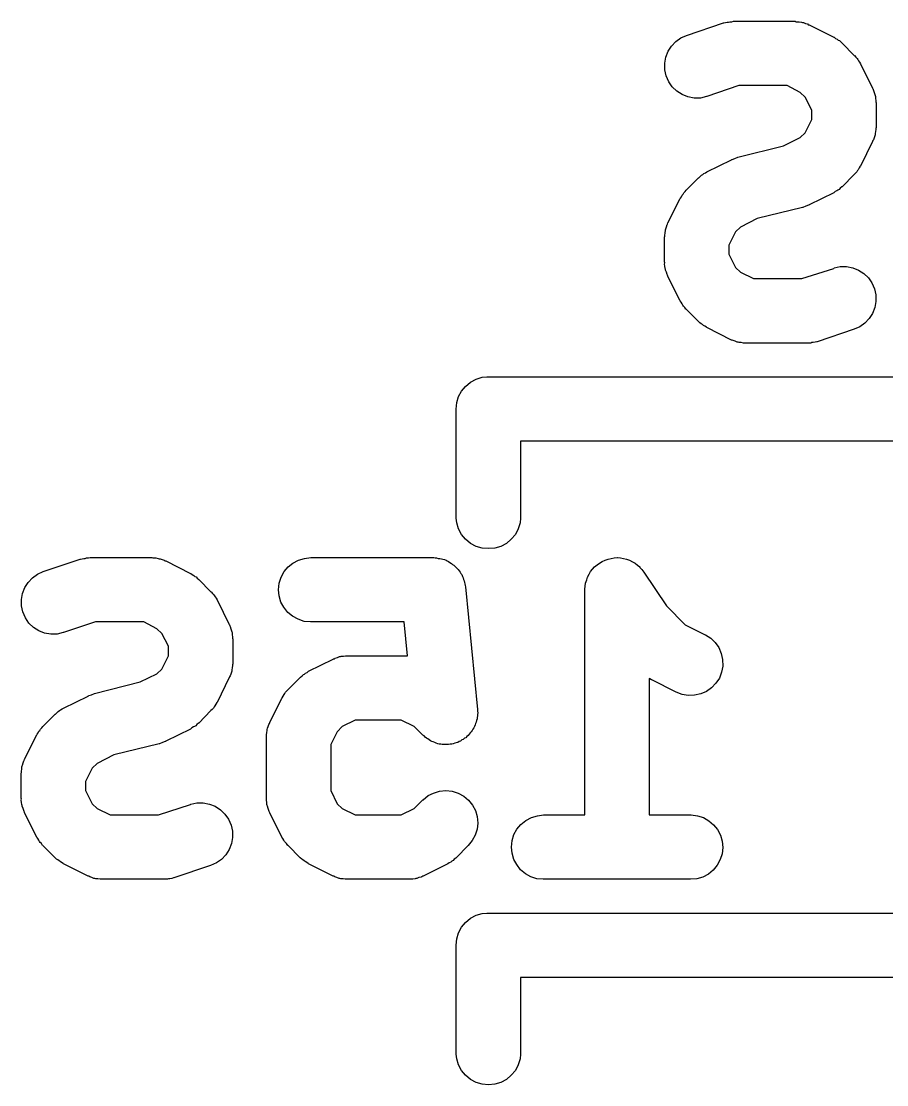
# Model space of a CAD drawing. Extents: x 10 to 156, y -120 to 0.
# Drawn here: x 10.831 to 12.849, y -115.435 to -112.956 of the extents above; entities that cross this region are included whole.
import ezdxf

# ---------------------------------------------------------------- set-up
doc = ezdxf.new("R2010")
doc.units = 0
doc.header["$MEASUREMENT"] = 0
doc.layers.add('BLACK', color=7, linetype='CONTINUOUS')

msp = doc.modelspace()

# ---------------------------------------------------------------- linework, layer by layer
at = {"layer": 'BLACK', "linetype": 'CONTINUOUS'}
for p, q in [((12.382, -112.989), (12.4677, -112.96)), ((12.4677, -112.96), (12.4687, -112.96)), ((12.4687, -112.96), (12.4728, -112.959)), ((12.4728, -112.959), (12.4769, -112.958)), ((12.4769, -112.958), (12.48, -112.958)), ((12.48, -112.958), (12.483, -112.957)), ((12.483, -112.957), (12.4872, -112.957)), ((12.4872, -112.957), (12.4914, -112.956)), ((12.4914, -112.956), (12.6343, -112.956)), ((12.6343, -112.956), (12.6353, -112.956)), ((12.6353, -112.956), (12.6375, -112.957)), ((12.6375, -112.957), (12.6397, -112.957)), ((12.6397, -112.957), (12.6448, -112.957)), ((12.6448, -112.957), (12.6499, -112.958)), ((12.6499, -112.958), (12.652, -112.959)), ((12.652, -112.959), (12.6542, -112.959)), ((12.6542, -112.959), (12.659, -112.961)), ((12.659, -112.961), (12.6638, -112.962)), ((12.6638, -112.962), (12.6658, -112.964)), ((12.6658, -112.964), (12.6678, -112.964)), ((12.6678, -112.964), (12.725, -112.993)), ((12.3686, -112.995), (12.382, -112.989)), ((12.3387, -113.026), (12.3466, -113.014)), ((12.3466, -113.014), (12.3567, -113.003)), ((12.3567, -113.003), (12.3686, -112.995)), ((12.725, -112.993), (12.7259, -112.993)), ((12.7259, -112.993), (12.7294, -112.996)), ((12.7294, -112.996), (12.7331, -112.998)), ((12.7331, -112.998), (12.7356, -113)), ((12.7356, -113), (12.7382, -113.001)), ((12.7382, -113.001), (12.7412, -113.004)), ((12.7412, -113.004), (12.7445, -113.007)), ((12.7445, -113.007), (12.773, -113.036)), ((12.3309, -113.054), (12.3335, -113.04)), ((12.3335, -113.04), (12.3387, -113.026)), ((12.773, -113.036), (12.7738, -113.036)), ((12.7738, -113.036), (12.7764, -113.04)), ((12.7764, -113.04), (12.7793, -113.043)), ((12.3312, -113.069), (12.3309, -113.054)), ((12.7793, -113.043), (12.781, -113.045)), ((12.781, -113.045), (12.7829, -113.048)), ((12.7829, -113.048), (12.7848, -113.051)), ((12.7848, -113.051), (12.7871, -113.055)), ((12.7871, -113.055), (12.8157, -113.112)), ((12.3344, -113.083), (12.3312, -113.069)), ((12.3403, -113.097), (12.3344, -113.083)), ((12.3486, -113.109), (12.3403, -113.097)), ((12.3592, -113.119), (12.3486, -113.109)), ((12.5036, -113.106), (12.4294, -113.131)), ((12.6166, -113.106), (12.5036, -113.106)), ((12.647, -113.122), (12.6166, -113.106)), ((12.8157, -113.112), (12.8161, -113.113)), ((12.8161, -113.113), (12.8169, -113.115)), ((12.8169, -113.115), (12.8179, -113.117)), ((12.3715, -113.127), (12.3592, -113.119)), ((12.3851, -113.132), (12.3715, -113.127)), ((12.3995, -113.135), (12.3851, -113.132)), ((12.4141, -113.135), (12.3995, -113.135)), ((12.4284, -113.131), (12.4141, -113.135)), ((12.4294, -113.131), (12.4284, -113.131)), ((12.6584, -113.133), (12.647, -113.122)), ((12.6736, -113.163), (12.6584, -113.133)), ((12.8179, -113.117), (12.8194, -113.122)), ((12.8194, -113.122), (12.8212, -113.127)), ((12.8212, -113.127), (12.8215, -113.129)), ((12.8215, -113.129), (12.8221, -113.131)), ((12.8221, -113.131), (12.8226, -113.136)), ((12.8226, -113.136), (12.8234, -113.141)), ((12.8234, -113.141), (12.8234, -113.144)), ((12.6736, -113.185), (12.6736, -113.163)), ((12.8234, -113.144), (12.8236, -113.146)), ((12.8236, -113.146), (12.8236, -113.203)), ((12.6584, -113.216), (12.6736, -113.185)), ((12.8225, -113.213), (12.8219, -113.218)), ((12.8234, -113.208), (12.8225, -113.213)), ((12.8236, -113.204), (12.8233, -113.206)), ((12.8233, -113.206), (12.8234, -113.208)), ((12.8236, -113.203), (12.8236, -113.204)), ((12.6081, -113.246), (12.647, -113.227)), ((12.647, -113.227), (12.6584, -113.216)), ((12.8157, -113.236), (12.7871, -113.294)), ((12.8164, -113.234), (12.8157, -113.236)), ((12.8175, -113.232), (12.8164, -113.234)), ((12.8191, -113.228), (12.8175, -113.232)), ((12.8209, -113.223), (12.8191, -113.228)), ((12.8213, -113.221), (12.8209, -113.223)), ((12.8219, -113.218), (12.8213, -113.221)), ((12.5018, -113.273), (12.6081, -113.246)), ((12.4293, -113.307), (12.4865, -113.279)), ((12.4865, -113.279), (12.4874, -113.278)), ((12.4874, -113.278), (12.4877, -113.278)), ((12.4877, -113.278), (12.488, -113.278)), ((12.488, -113.278), (12.4946, -113.276)), ((12.4946, -113.276), (12.5011, -113.273)), ((12.5011, -113.273), (12.5015, -113.273)), ((12.5015, -113.273), (12.5018, -113.273)), ((12.4139, -113.318), (12.4169, -113.315)), ((12.4169, -113.315), (12.4196, -113.313)), ((12.4196, -113.313), (12.422, -113.311)), ((12.422, -113.311), (12.4257, -113.309)), ((12.4257, -113.309), (12.4293, -113.307)), ((12.773, -113.313), (12.7445, -113.342)), ((12.7757, -113.31), (12.773, -113.313)), ((12.7786, -113.307), (12.7757, -113.31)), ((12.7803, -113.304), (12.7786, -113.307)), ((12.7823, -113.302), (12.7803, -113.304)), ((12.7843, -113.298), (12.7823, -113.302)), ((12.7866, -113.294), (12.7843, -113.298)), ((12.7871, -113.294), (12.7866, -113.294)), ((12.3813, -113.35), (12.4098, -113.321)), ((12.4098, -113.321), (12.4106, -113.321)), ((12.4106, -113.321), (12.4139, -113.318)), ((12.37, -113.365), (12.372, -113.361)), ((12.372, -113.361), (12.3739, -113.359)), ((12.3739, -113.359), (12.3756, -113.356)), ((12.3756, -113.356), (12.3786, -113.353)), ((12.3786, -113.353), (12.3813, -113.35)), ((12.725, -113.356), (12.6678, -113.384)), ((12.7285, -113.353), (12.725, -113.356)), ((12.7323, -113.351), (12.7285, -113.353)), ((12.7347, -113.35), (12.7323, -113.351)), ((12.7374, -113.348), (12.7347, -113.35)), ((12.7404, -113.345), (12.7374, -113.348)), ((12.7437, -113.342), (12.7404, -113.345)), ((12.7445, -113.342), (12.7437, -113.342)), ((12.3386, -113.426), (12.3672, -113.369)), ((12.3672, -113.369), (12.3677, -113.368)), ((12.3677, -113.368), (12.37, -113.365)), ((12.6597, -113.387), (12.6531, -113.39)), ((12.6663, -113.385), (12.6597, -113.387)), ((12.6666, -113.385), (12.6663, -113.385)), ((12.6669, -113.385), (12.6666, -113.385)), ((12.6678, -113.384), (12.6669, -113.385)), ((12.6525, -113.39), (12.5462, -113.416)), ((12.6528, -113.39), (12.6525, -113.39)), ((12.6531, -113.39), (12.6528, -113.39)), ((12.3334, -113.44), (12.3352, -113.435)), ((12.3352, -113.435), (12.3368, -113.43)), ((12.3368, -113.43), (12.3378, -113.429)), ((12.3378, -113.429), (12.3386, -113.426)), ((12.5073, -113.436), (12.4959, -113.447)), ((12.5462, -113.416), (12.5073, -113.436)), ((12.3307, -113.459), (12.331, -113.457)), ((12.3307, -113.46), (12.3307, -113.459)), ((12.3307, -113.517), (12.3307, -113.46)), ((12.3309, -113.455), (12.3318, -113.449)), ((12.331, -113.457), (12.3309, -113.455)), ((12.3318, -113.449), (12.3324, -113.444)), ((12.3324, -113.444), (12.333, -113.442)), ((12.333, -113.442), (12.3334, -113.44)), ((12.4959, -113.447), (12.4807, -113.478)), ((12.4807, -113.478), (12.4807, -113.499)), ((12.4807, -113.499), (12.4959, -113.53)), ((12.3309, -113.519), (12.3307, -113.517)), ((12.3308, -113.522), (12.3309, -113.519)), ((12.3316, -113.527), (12.3308, -113.522)), ((12.3321, -113.532), (12.3316, -113.527)), ((12.3328, -113.534), (12.3321, -113.532)), ((12.3331, -113.536), (12.3328, -113.534)), ((12.3349, -113.541), (12.3331, -113.536)), ((12.4959, -113.53), (12.5073, -113.541)), ((12.6507, -113.556), (12.7249, -113.532)), ((12.7249, -113.532), (12.7258, -113.531)), ((12.7258, -113.531), (12.7402, -113.528)), ((12.7402, -113.528), (12.7548, -113.528)), ((12.7548, -113.528), (12.7692, -113.531)), ((12.7692, -113.531), (12.7828, -113.536)), ((12.7828, -113.536), (12.7951, -113.544)), ((12.3364, -113.546), (12.3349, -113.541)), ((12.3374, -113.548), (12.3364, -113.546)), ((12.3382, -113.55), (12.3374, -113.548)), ((12.3386, -113.551), (12.3382, -113.55)), ((12.3672, -113.608), (12.3386, -113.551)), ((12.5073, -113.541), (12.5377, -113.556)), ((12.5377, -113.556), (12.6507, -113.556)), ((12.7951, -113.544), (12.8057, -113.554)), ((12.8057, -113.554), (12.814, -113.566)), ((12.814, -113.566), (12.8199, -113.58)), ((12.8199, -113.58), (12.823, -113.594)), ((12.3694, -113.611), (12.3672, -113.608)), ((12.3714, -113.615), (12.3694, -113.611)), ((12.8234, -113.609), (12.8208, -113.623)), ((12.823, -113.594), (12.8234, -113.609)), ((12.3733, -113.618), (12.3714, -113.615)), ((12.375, -113.62), (12.3733, -113.618)), ((12.3779, -113.623), (12.375, -113.62)), ((12.3805, -113.627), (12.3779, -113.623)), ((12.3813, -113.627), (12.3805, -113.627)), ((12.4098, -113.656), (12.3813, -113.627)), ((12.8155, -113.637), (12.8077, -113.649)), ((12.8208, -113.623), (12.8155, -113.637)), ((12.4131, -113.659), (12.4098, -113.656)), ((12.4161, -113.661), (12.4131, -113.659)), ((12.4187, -113.663), (12.4161, -113.661)), ((12.7976, -113.66), (12.7857, -113.668)), ((12.8077, -113.649), (12.7976, -113.66)), ((12.4211, -113.665), (12.4187, -113.663)), ((12.4248, -113.667), (12.4211, -113.665)), ((12.4284, -113.669), (12.4248, -113.667)), ((12.4293, -113.67), (12.4284, -113.669)), ((12.4865, -113.699), (12.4293, -113.67)), ((12.7723, -113.674), (12.6866, -113.703)), ((12.7857, -113.668), (12.7723, -113.674)), ((12.4885, -113.699), (12.4865, -113.699)), ((12.4905, -113.7), (12.4885, -113.699)), ((12.4953, -113.702), (12.4905, -113.7)), ((12.5001, -113.704), (12.4953, -113.702)), ((12.5023, -113.704), (12.5001, -113.704)), ((12.5044, -113.705), (12.5023, -113.704)), ((12.5095, -113.705), (12.5044, -113.705)), ((12.5146, -113.706), (12.5095, -113.705)), ((12.5168, -113.706), (12.5146, -113.706)), ((12.519, -113.706), (12.5168, -113.706)), ((12.52, -113.706), (12.519, -113.706)), ((12.6629, -113.706), (12.52, -113.706)), ((12.6671, -113.706), (12.6629, -113.706)), ((12.6713, -113.706), (12.6671, -113.706)), ((12.6743, -113.705), (12.6713, -113.706)), ((12.6774, -113.705), (12.6743, -113.705)), ((12.6815, -113.704), (12.6774, -113.705)), ((12.6856, -113.703), (12.6815, -113.704)), ((12.6866, -113.703), (12.6856, -113.703)), ((11.8912, -113.79), (11.9053, -113.786)), ((11.9053, -113.786), (11.9163, -113.785)), ((11.9163, -113.785), (11.92, -113.785)), ((11.92, -113.785), (11.9237, -113.785)), ((11.9237, -113.785), (15.4163, -113.785)), ((11.8573, -113.818), (11.8667, -113.807)), ((11.8667, -113.807), (11.8781, -113.797)), ((11.8781, -113.797), (11.8912, -113.79)), ((11.8461, -113.845), (11.8504, -113.831)), ((11.8504, -113.831), (11.8573, -113.818)), ((11.8446, -113.86), (11.8461, -113.845)), ((11.845, -113.864), (11.8446, -113.86)), ((11.845, -114.114), (11.845, -113.864)), ((15.345, -113.935), (11.995, -113.935)), ((11.995, -113.935), (11.995, -114.114)), ((11.8461, -114.125), (11.845, -114.114)), ((11.8504, -114.139), (11.8461, -114.125)), ((11.9939, -114.125), (11.9896, -114.139)), ((11.995, -114.114), (11.9939, -114.125)), ((11.8573, -114.152), (11.8504, -114.139)), ((11.8667, -114.163), (11.8573, -114.152)), ((11.9827, -114.152), (11.9733, -114.163)), ((11.9896, -114.139), (11.9827, -114.152)), ((11.8781, -114.173), (11.8667, -114.163)), ((11.8912, -114.18), (11.8781, -114.173)), ((11.9053, -114.184), (11.8912, -114.18)), ((11.9488, -114.18), (11.9347, -114.184)), ((11.9619, -114.173), (11.9488, -114.18)), ((11.9733, -114.163), (11.9619, -114.173)), ((10.98, -114.208), (10.983, -114.207)), ((10.983, -114.207), (10.9872, -114.207)), ((10.9872, -114.207), (10.9914, -114.206)), ((10.9914, -114.206), (11.1343, -114.206)), ((11.1343, -114.206), (11.1353, -114.206)), ((11.1353, -114.206), (11.1375, -114.207)), ((11.1375, -114.207), (11.1397, -114.207)), ((11.1397, -114.207), (11.1448, -114.207)), ((11.1448, -114.207), (11.1499, -114.208)), ((11.4911, -114.208), (11.5057, -114.206)), ((11.5057, -114.206), (11.7914, -114.206)), ((11.7914, -114.206), (11.7925, -114.206)), ((11.7925, -114.206), (11.7958, -114.207)), ((11.7958, -114.207), (11.7991, -114.207)), ((11.7991, -114.207), (11.803, -114.208)), ((11.92, -114.185), (11.9053, -114.184)), ((11.9347, -114.184), (11.92, -114.185)), ((12.2059, -114.208), (12.2131, -114.207)), ((12.2131, -114.207), (12.2204, -114.206)), ((12.2204, -114.206), (12.2205, -114.206)), ((12.2205, -114.206), (12.2205, -114.206)), ((12.2205, -114.206), (12.2275, -114.207)), ((12.2275, -114.207), (12.235, -114.208)), ((10.882, -114.239), (10.9677, -114.21)), ((10.9677, -114.21), (10.9687, -114.21)), ((10.9687, -114.21), (10.9728, -114.209)), ((10.9728, -114.209), (10.9769, -114.208)), ((10.9769, -114.208), (10.98, -114.208)), ((11.1499, -114.208), (11.152, -114.209)), ((11.152, -114.209), (11.1542, -114.209)), ((11.1542, -114.209), (11.159, -114.211)), ((11.159, -114.211), (11.1638, -114.212)), ((11.1638, -114.212), (11.1658, -114.214)), ((11.1658, -114.214), (11.1678, -114.214)), ((11.1678, -114.214), (11.225, -114.243)), ((11.4435, -114.239), (11.4529, -114.228)), ((11.4529, -114.228), (11.4642, -114.219)), ((11.4642, -114.219), (11.4771, -114.212)), ((11.4771, -114.212), (11.4911, -114.208)), ((11.803, -114.208), (11.807, -114.208)), ((11.807, -114.208), (11.8102, -114.209)), ((11.8102, -114.209), (11.8135, -114.21)), ((11.8135, -114.21), (11.8172, -114.211)), ((11.8172, -114.211), (11.821, -114.212)), ((11.821, -114.212), (11.8239, -114.214)), ((11.8239, -114.214), (11.827, -114.215)), ((11.827, -114.215), (11.8303, -114.218)), ((11.8303, -114.218), (11.8338, -114.22)), ((11.8338, -114.22), (11.8364, -114.222)), ((11.8364, -114.222), (11.8391, -114.224)), ((11.8391, -114.224), (11.8419, -114.226)), ((11.8419, -114.226), (11.845, -114.229)), ((11.845, -114.229), (11.8471, -114.232)), ((11.8471, -114.232), (11.8495, -114.234)), ((12.1628, -114.233), (12.1674, -114.228)), ((12.1674, -114.228), (12.1675, -114.228)), ((12.1675, -114.228), (12.1731, -114.223)), ((12.1675, -114.228), (12.1675, -114.228)), ((12.1731, -114.223), (12.1788, -114.219)), ((12.1788, -114.219), (12.1789, -114.219)), ((12.1789, -114.219), (12.1853, -114.215)), ((12.1789, -114.219), (12.1789, -114.219)), ((12.1853, -114.215), (12.1918, -114.212)), ((12.1918, -114.212), (12.1919, -114.212)), ((12.1919, -114.212), (12.1988, -114.21)), ((12.1919, -114.212), (12.1919, -114.212)), ((12.1988, -114.21), (12.2058, -114.208)), ((12.2058, -114.208), (12.2059, -114.208)), ((12.2059, -114.208), (12.2059, -114.208)), ((12.235, -114.208), (12.235, -114.208)), ((12.235, -114.208), (12.2351, -114.208)), ((12.2351, -114.208), (12.2421, -114.21)), ((12.2421, -114.21), (12.249, -114.212)), ((12.249, -114.212), (12.249, -114.212)), ((12.249, -114.212), (12.2491, -114.212)), ((12.2491, -114.212), (12.2557, -114.216)), ((12.2557, -114.216), (12.2618, -114.219)), ((12.2618, -114.219), (12.2619, -114.219)), ((12.2619, -114.219), (12.2619, -114.219)), ((12.2619, -114.219), (12.2677, -114.224)), ((12.2677, -114.224), (12.2731, -114.228)), ((12.2731, -114.228), (12.2732, -114.229)), ((12.2732, -114.229), (12.2732, -114.229)), ((12.2732, -114.229), (12.2778, -114.234)), ((10.8466, -114.264), (10.8567, -114.253)), ((10.8567, -114.253), (10.8686, -114.245)), ((10.8686, -114.245), (10.882, -114.239)), ((11.225, -114.243), (11.2259, -114.243)), ((11.2259, -114.243), (11.2294, -114.246)), ((11.2294, -114.246), (11.2331, -114.248)), ((11.2331, -114.248), (11.2356, -114.25)), ((11.2356, -114.25), (11.2382, -114.251)), ((11.2382, -114.251), (11.2412, -114.254)), ((11.2412, -114.254), (11.2445, -114.257)), ((11.2445, -114.257), (11.273, -114.286)), ((11.4322, -114.266), (11.4366, -114.252)), ((11.4366, -114.252), (11.4435, -114.239)), ((11.8495, -114.234), (11.8517, -114.237)), ((11.8517, -114.237), (11.8542, -114.24)), ((11.8542, -114.24), (11.8557, -114.243)), ((11.8557, -114.243), (11.8576, -114.246)), ((11.8576, -114.246), (11.8591, -114.25)), ((11.8591, -114.25), (11.861, -114.253)), ((11.861, -114.253), (11.8619, -114.257)), ((11.8619, -114.257), (11.8632, -114.26)), ((12.1491, -114.258), (12.151, -114.252)), ((12.151, -114.252), (12.151, -114.252)), ((12.151, -114.252), (12.1511, -114.252)), ((12.1511, -114.252), (12.1549, -114.245)), ((12.1549, -114.245), (12.158, -114.239)), ((12.158, -114.239), (12.1581, -114.239)), ((12.1581, -114.239), (12.1628, -114.233)), ((12.1581, -114.239), (12.1581, -114.239)), ((12.2778, -114.234), (12.2824, -114.24)), ((12.2824, -114.24), (12.3354, -114.319)), ((10.8335, -114.29), (10.8387, -114.276)), ((10.8387, -114.276), (10.8466, -114.264)), ((11.4307, -114.281), (11.4322, -114.266)), ((11.432, -114.295), (11.4307, -114.281)), ((11.8632, -114.26), (11.864, -114.264)), ((11.864, -114.264), (11.8651, -114.267)), ((11.8651, -114.267), (11.8654, -114.271)), ((11.8654, -114.271), (11.8661, -114.274)), ((11.8661, -114.274), (11.8946, -114.56)), ((12.145, -114.28), (12.1458, -114.273)), ((12.145, -114.281), (12.145, -114.28)), ((12.145, -114.28), (12.145, -114.28)), ((12.145, -114.28), (12.145, -114.28)), ((12.145, -114.806), (12.145, -114.281)), ((12.145, -114.281), (12.145, -114.281)), ((12.1458, -114.273), (12.1466, -114.266)), ((12.1466, -114.266), (12.1491, -114.258)), ((12.1466, -114.266), (12.1466, -114.266)), ((12.1466, -114.266), (12.1466, -114.266)), ((10.8309, -114.304), (10.8335, -114.29)), ((10.8312, -114.319), (10.8309, -114.304)), ((11.273, -114.286), (11.2738, -114.286)), ((11.2738, -114.286), (11.2764, -114.29)), ((11.2764, -114.29), (11.2793, -114.293)), ((11.2793, -114.293), (11.281, -114.295)), ((11.281, -114.295), (11.2829, -114.298)), ((11.2829, -114.298), (11.2848, -114.301)), ((11.2848, -114.301), (11.2871, -114.305)), ((11.2871, -114.305), (11.3157, -114.362)), ((11.4362, -114.31), (11.432, -114.295)), ((10.8344, -114.333), (10.8312, -114.319)), ((11.443, -114.322), (11.4362, -114.31)), ((11.4521, -114.334), (11.443, -114.322)), ((12.3354, -114.319), (12.3787, -114.363)), ((10.8403, -114.347), (10.8344, -114.333)), ((10.8486, -114.359), (10.8403, -114.347)), ((11.0036, -114.356), (10.9294, -114.381)), ((11.1166, -114.356), (11.0036, -114.356)), ((11.147, -114.372), (11.1166, -114.356)), ((11.4633, -114.343), (11.4521, -114.334)), ((11.4762, -114.35), (11.4633, -114.343)), ((11.4901, -114.355), (11.4762, -114.35)), ((11.5047, -114.356), (11.4901, -114.355)), ((11.5057, -114.356), (11.5047, -114.356)), ((11.7236, -114.356), (11.5057, -114.356)), ((11.7314, -114.435), (11.7236, -114.356)), ((10.8592, -114.369), (10.8486, -114.359)), ((10.8715, -114.377), (10.8592, -114.369)), ((10.8851, -114.382), (10.8715, -114.377)), ((10.9284, -114.381), (10.9141, -114.385)), ((10.9294, -114.381), (10.9284, -114.381)), ((11.1584, -114.383), (11.147, -114.372)), ((11.3157, -114.362), (11.3161, -114.363)), ((11.3161, -114.363), (11.3169, -114.365)), ((11.3169, -114.365), (11.3179, -114.367)), ((11.3179, -114.367), (11.3194, -114.372)), ((11.3194, -114.372), (11.3212, -114.377)), ((11.3212, -114.377), (11.3215, -114.379)), ((11.3215, -114.379), (11.3221, -114.381)), ((11.3221, -114.381), (11.3226, -114.386)), ((12.3787, -114.363), (12.425, -114.386)), ((10.8995, -114.385), (10.8851, -114.382)), ((10.9141, -114.385), (10.8995, -114.385)), ((11.1736, -114.413), (11.1584, -114.383)), ((11.3226, -114.386), (11.3234, -114.391)), ((11.3234, -114.391), (11.3234, -114.394)), ((11.3234, -114.394), (11.3236, -114.396)), ((11.3236, -114.396), (11.3236, -114.453)), ((12.425, -114.386), (12.4259, -114.386)), ((12.4259, -114.386), (12.4382, -114.394)), ((12.4382, -114.394), (12.4487, -114.404)), ((12.4487, -114.404), (12.457, -114.416)), ((11.1736, -114.435), (11.1736, -114.413)), ((12.457, -114.416), (12.4628, -114.43)), ((12.4628, -114.43), (12.4659, -114.444)), ((11.1584, -114.466), (11.1736, -114.435)), ((11.3236, -114.454), (11.3233, -114.456)), ((11.3236, -114.453), (11.3236, -114.454)), ((11.5007, -114.471), (11.5579, -114.443)), ((11.5579, -114.443), (11.5588, -114.442)), ((11.5588, -114.442), (11.5609, -114.442)), ((11.5609, -114.442), (11.5628, -114.441)), ((11.5628, -114.441), (11.5678, -114.439)), ((11.5678, -114.439), (11.5726, -114.437)), ((11.5726, -114.437), (11.5747, -114.437)), ((11.5747, -114.437), (11.5769, -114.436)), ((11.5769, -114.436), (11.582, -114.436)), ((11.582, -114.436), (11.587, -114.435)), ((11.587, -114.435), (11.5892, -114.435)), ((11.5892, -114.435), (11.5914, -114.435)), ((11.5914, -114.435), (11.7314, -114.435)), ((12.4659, -114.444), (12.4662, -114.459)), ((11.1081, -114.496), (11.147, -114.477)), ((11.147, -114.477), (11.1584, -114.466)), ((11.3191, -114.478), (11.3175, -114.482)), ((11.3209, -114.473), (11.3191, -114.478)), ((11.3213, -114.471), (11.3209, -114.473)), ((11.3219, -114.468), (11.3213, -114.471)), ((11.3225, -114.463), (11.3219, -114.468)), ((11.3234, -114.458), (11.3225, -114.463)), ((11.3233, -114.456), (11.3234, -114.458)), ((11.4853, -114.482), (11.4884, -114.479)), ((11.4884, -114.479), (11.491, -114.478)), ((11.491, -114.478), (11.4934, -114.476)), ((11.4934, -114.476), (11.4972, -114.474)), ((11.4972, -114.474), (11.5007, -114.471)), ((12.4636, -114.473), (12.4583, -114.487)), ((12.4662, -114.459), (12.4636, -114.473)), ((11.0018, -114.523), (11.1081, -114.496)), ((11.3157, -114.486), (11.2871, -114.544)), ((11.3164, -114.484), (11.3157, -114.486)), ((11.3175, -114.482), (11.3164, -114.484)), ((11.4527, -114.514), (11.4813, -114.486)), ((11.4813, -114.486), (11.482, -114.485)), ((11.482, -114.485), (11.4853, -114.482)), ((12.2963, -114.489), (12.295, -114.488)), ((12.295, -114.488), (12.295, -114.806)), ((12.2998, -114.491), (12.2963, -114.489)), ((12.3007, -114.491), (12.2998, -114.491)), ((12.3579, -114.52), (12.3007, -114.491)), ((12.4504, -114.499), (12.4403, -114.51)), ((12.4583, -114.487), (12.4504, -114.499)), ((10.9293, -114.557), (10.9865, -114.529)), ((10.9865, -114.529), (10.9874, -114.528)), ((10.9874, -114.528), (10.9877, -114.528)), ((10.9877, -114.528), (10.988, -114.528)), ((10.988, -114.528), (10.9946, -114.526)), ((10.9946, -114.526), (11.0011, -114.523)), ((11.0011, -114.523), (11.0015, -114.523)), ((11.0015, -114.523), (11.0018, -114.523)), ((11.4391, -114.533), (11.4414, -114.529)), ((11.4414, -114.529), (11.4434, -114.525)), ((11.4434, -114.525), (11.4454, -114.523)), ((11.4454, -114.523), (11.4471, -114.52)), ((11.4471, -114.52), (11.45, -114.517)), ((11.45, -114.517), (11.4527, -114.514)), ((12.3716, -114.525), (12.3579, -114.52)), ((12.386, -114.528), (12.3716, -114.525)), ((12.4006, -114.527), (12.386, -114.528)), ((12.4149, -114.524), (12.4006, -114.527)), ((12.4283, -114.518), (12.4149, -114.524)), ((12.4403, -114.51), (12.4283, -114.518)), ((11.2803, -114.554), (11.2786, -114.557)), ((11.2823, -114.552), (11.2803, -114.554)), ((11.2843, -114.548), (11.2823, -114.552)), ((11.2866, -114.544), (11.2843, -114.548)), ((11.2871, -114.544), (11.2866, -114.544)), ((11.4101, -114.591), (11.4386, -114.534)), ((11.4386, -114.534), (11.4391, -114.533)), ((10.8813, -114.6), (10.9098, -114.571)), ((10.9098, -114.571), (10.9106, -114.571)), ((10.9106, -114.571), (10.9139, -114.568)), ((10.9139, -114.568), (10.9169, -114.565)), ((10.9169, -114.565), (10.9196, -114.563)), ((10.9196, -114.563), (10.922, -114.561)), ((10.922, -114.561), (10.9257, -114.559)), ((10.9257, -114.559), (10.9293, -114.557)), ((11.273, -114.563), (11.2445, -114.592)), ((11.2757, -114.56), (11.273, -114.563)), ((11.2786, -114.557), (11.2757, -114.56)), ((11.8938, -114.579), (11.8934, -114.582)), ((11.8945, -114.575), (11.8938, -114.579)), ((11.8946, -114.572), (11.8945, -114.575)), ((11.8946, -114.56), (11.8947, -114.561)), ((11.895, -114.568), (11.8946, -114.572)), ((11.8947, -114.561), (11.8947, -114.564)), ((11.8947, -114.564), (11.895, -114.568)), ((10.8756, -114.606), (10.8786, -114.603)), ((10.8786, -114.603), (10.8813, -114.6)), ((11.2285, -114.603), (11.225, -114.606)), ((11.2323, -114.601), (11.2285, -114.603)), ((11.2347, -114.6), (11.2323, -114.601)), ((11.2374, -114.598), (11.2347, -114.6)), ((11.2404, -114.595), (11.2374, -114.598)), ((11.2437, -114.592), (11.2404, -114.595)), ((11.2445, -114.592), (11.2437, -114.592)), ((11.4044, -114.607), (11.4048, -114.604)), ((11.4048, -114.604), (11.4067, -114.6)), ((11.4067, -114.6), (11.4082, -114.595)), ((11.4082, -114.595), (11.4093, -114.593)), ((11.4093, -114.593), (11.4101, -114.591)), ((11.5787, -114.6), (11.5674, -114.612)), ((11.6091, -114.585), (11.5787, -114.6)), ((11.7166, -114.585), (11.6091, -114.585)), ((11.747, -114.6), (11.7166, -114.585)), ((11.767, -114.62), (11.747, -114.6)), ((11.8858, -114.603), (11.8838, -114.606)), ((11.8873, -114.6), (11.8858, -114.603)), ((11.889, -114.596), (11.8873, -114.6)), ((11.8901, -114.593), (11.889, -114.596)), ((11.8915, -114.59), (11.8901, -114.593)), ((11.8923, -114.586), (11.8915, -114.59)), ((11.8934, -114.582), (11.8923, -114.586)), ((10.8386, -114.676), (10.8672, -114.619)), ((10.8672, -114.619), (10.8677, -114.618)), ((10.8677, -114.618), (10.87, -114.615)), ((10.87, -114.615), (10.872, -114.611)), ((10.872, -114.611), (10.8739, -114.609)), ((10.8739, -114.609), (10.8756, -114.606)), ((11.225, -114.606), (11.1678, -114.634)), ((11.4021, -114.623), (11.4024, -114.621)), ((11.4021, -114.624), (11.4021, -114.623)), ((11.4021, -114.767), (11.4021, -114.624)), ((11.4023, -114.619), (11.4032, -114.614)), ((11.4024, -114.621), (11.4023, -114.619)), ((11.4032, -114.614), (11.4038, -114.609)), ((11.4038, -114.609), (11.4044, -114.607)), ((11.5674, -114.612), (11.5521, -114.642)), ((11.7698, -114.622), (11.767, -114.62)), ((11.7723, -114.625), (11.7698, -114.622)), ((11.7754, -114.627), (11.7723, -114.625)), ((11.7783, -114.629), (11.7754, -114.627)), ((11.8641, -114.627), (11.8613, -114.63)), ((11.8671, -114.626), (11.8641, -114.627)), ((11.8698, -114.623), (11.8671, -114.626)), ((11.8727, -114.621), (11.8698, -114.623)), ((11.875, -114.618), (11.8727, -114.621)), ((11.8775, -114.615), (11.875, -114.618)), ((11.8796, -114.612), (11.8775, -114.615)), ((11.882, -114.609), (11.8796, -114.612)), ((11.8838, -114.606), (11.882, -114.609)), ((11.1525, -114.64), (11.0462, -114.666)), ((11.1528, -114.64), (11.1525, -114.64)), ((11.1531, -114.64), (11.1528, -114.64)), ((11.1597, -114.637), (11.1531, -114.64)), ((11.1663, -114.635), (11.1597, -114.637)), ((11.1666, -114.635), (11.1663, -114.635)), ((11.1669, -114.635), (11.1666, -114.635)), ((11.1678, -114.634), (11.1669, -114.635)), ((11.5521, -114.642), (11.5521, -114.749)), ((11.7815, -114.631), (11.7783, -114.629)), ((11.7845, -114.633), (11.7815, -114.631)), ((11.7879, -114.635), (11.7845, -114.633)), ((11.7912, -114.636), (11.7879, -114.635)), ((11.7946, -114.637), (11.7912, -114.636)), ((11.798, -114.639), (11.7946, -114.637)), ((11.8016, -114.64), (11.798, -114.639)), ((11.8052, -114.641), (11.8016, -114.64)), ((11.8088, -114.641), (11.8052, -114.641)), ((11.8123, -114.642), (11.8088, -114.641)), ((11.816, -114.642), (11.8123, -114.642)), ((11.8197, -114.642), (11.816, -114.642)), ((11.8233, -114.642), (11.8197, -114.642)), ((11.8269, -114.642), (11.8233, -114.642)), ((11.8306, -114.641), (11.8269, -114.642)), ((11.8343, -114.641), (11.8306, -114.641)), ((11.8378, -114.64), (11.8343, -114.641)), ((11.8413, -114.639), (11.8378, -114.64)), ((11.8448, -114.638), (11.8413, -114.639)), ((11.8483, -114.637), (11.8448, -114.638)), ((11.8515, -114.635), (11.8483, -114.637)), ((11.8549, -114.634), (11.8515, -114.635)), ((11.858, -114.631), (11.8549, -114.634)), ((11.8613, -114.63), (11.858, -114.631)), ((10.8378, -114.679), (10.8386, -114.676)), ((11.0462, -114.666), (11.0073, -114.686)), ((10.8309, -114.705), (10.8318, -114.699)), ((10.8318, -114.699), (10.8324, -114.694)), ((10.8324, -114.694), (10.833, -114.692)), ((10.833, -114.692), (10.8334, -114.69)), ((10.8334, -114.69), (10.8352, -114.685)), ((10.8352, -114.685), (10.8368, -114.68)), ((10.8368, -114.68), (10.8378, -114.679)), ((10.9959, -114.697), (10.9807, -114.728)), ((11.0073, -114.686), (10.9959, -114.697)), ((10.8307, -114.709), (10.831, -114.707)), ((10.8307, -114.71), (10.8307, -114.709)), ((10.8307, -114.767), (10.8307, -114.71)), ((10.831, -114.707), (10.8309, -114.705)), ((10.9807, -114.728), (10.9807, -114.749)), ((10.9807, -114.749), (10.9959, -114.78)), ((11.5521, -114.749), (11.5674, -114.78)), ((11.7921, -114.755), (11.8062, -114.751)), ((11.8062, -114.751), (11.8208, -114.749)), ((11.8208, -114.749), (11.8353, -114.751)), ((11.8353, -114.751), (11.8493, -114.755)), ((10.8309, -114.769), (10.8307, -114.767)), ((10.8308, -114.772), (10.8309, -114.769)), ((10.8316, -114.777), (10.8308, -114.772)), ((10.8321, -114.782), (10.8316, -114.777)), ((11.4024, -114.769), (11.4021, -114.767)), ((11.4023, -114.772), (11.4024, -114.769)), ((11.4031, -114.777), (11.4023, -114.772)), ((11.4036, -114.782), (11.4031, -114.777)), ((11.747, -114.791), (11.767, -114.771)), ((11.767, -114.771), (11.7677, -114.771)), ((11.7677, -114.771), (11.7792, -114.761)), ((11.7792, -114.761), (11.7921, -114.755)), ((11.8493, -114.755), (11.8622, -114.762)), ((11.8622, -114.762), (11.8734, -114.772)), ((11.8734, -114.772), (11.8826, -114.783)), ((10.8328, -114.784), (10.8321, -114.782)), ((10.8331, -114.786), (10.8328, -114.784)), ((10.8349, -114.791), (10.8331, -114.786)), ((10.8364, -114.796), (10.8349, -114.791)), ((10.8374, -114.798), (10.8364, -114.796)), ((10.8382, -114.8), (10.8374, -114.798)), ((10.8386, -114.801), (10.8382, -114.8)), ((10.8672, -114.858), (10.8386, -114.801)), ((10.9959, -114.78), (11.0073, -114.791)), ((11.0073, -114.791), (11.0377, -114.806)), ((11.1507, -114.806), (11.2249, -114.782)), ((11.2249, -114.782), (11.2258, -114.781)), ((11.2258, -114.781), (11.2402, -114.778)), ((11.2402, -114.778), (11.2548, -114.778)), ((11.2548, -114.778), (11.2692, -114.781)), ((11.2692, -114.781), (11.2828, -114.786)), ((11.2828, -114.786), (11.2951, -114.794)), ((11.2951, -114.794), (11.3057, -114.804)), ((11.4042, -114.784), (11.4036, -114.782)), ((11.4046, -114.786), (11.4042, -114.784)), ((11.4063, -114.791), (11.4046, -114.786)), ((11.4078, -114.796), (11.4063, -114.791)), ((11.4088, -114.798), (11.4078, -114.796)), ((11.4096, -114.8), (11.4088, -114.798)), ((11.4101, -114.801), (11.4096, -114.8)), ((11.4386, -114.858), (11.4101, -114.801)), ((11.5674, -114.78), (11.5787, -114.791)), ((11.5787, -114.791), (11.6091, -114.806)), ((11.7166, -114.806), (11.747, -114.791)), ((11.8826, -114.783), (11.8894, -114.796)), ((11.8894, -114.796), (11.8936, -114.81)), ((11.0377, -114.806), (11.1507, -114.806)), ((11.3057, -114.804), (11.314, -114.816)), ((11.314, -114.816), (11.3199, -114.83)), ((11.6091, -114.806), (11.7166, -114.806)), ((11.895, -114.825), (11.8935, -114.839)), ((11.8936, -114.81), (11.895, -114.825)), ((11.9957, -114.828), (12.0071, -114.819)), ((12.0071, -114.819), (12.02, -114.812)), ((12.02, -114.812), (12.034, -114.808)), ((12.034, -114.808), (12.0486, -114.806)), ((12.0486, -114.806), (12.145, -114.806)), ((12.295, -114.806), (12.3914, -114.806)), ((12.3914, -114.806), (12.3925, -114.806)), ((12.3925, -114.806), (12.407, -114.808)), ((12.407, -114.808), (12.421, -114.812)), ((12.421, -114.812), (12.4338, -114.82)), ((12.4338, -114.82), (12.445, -114.829)), ((11.3199, -114.83), (11.323, -114.844)), ((11.323, -114.844), (11.3234, -114.859)), ((11.8935, -114.839), (11.8892, -114.853)), ((11.9751, -114.866), (11.9794, -114.852)), ((11.9794, -114.852), (11.9864, -114.839)), ((11.9864, -114.839), (11.9957, -114.828)), ((12.445, -114.829), (12.4542, -114.84)), ((12.4542, -114.84), (12.461, -114.853)), ((10.8694, -114.861), (10.8672, -114.858)), ((10.8714, -114.865), (10.8694, -114.861)), ((10.8733, -114.868), (10.8714, -114.865)), ((10.875, -114.87), (10.8733, -114.868)), ((10.8779, -114.873), (10.875, -114.87)), ((10.8805, -114.877), (10.8779, -114.873)), ((11.3208, -114.873), (11.3155, -114.887)), ((11.3234, -114.859), (11.3208, -114.873)), ((11.4409, -114.861), (11.4386, -114.858)), ((11.4428, -114.865), (11.4409, -114.861)), ((11.4448, -114.868), (11.4428, -114.865)), ((11.4464, -114.87), (11.4448, -114.868)), ((11.4493, -114.873), (11.4464, -114.87)), ((11.4519, -114.877), (11.4493, -114.873)), ((11.8823, -114.866), (11.873, -114.877)), ((11.8892, -114.853), (11.8823, -114.866)), ((11.9736, -114.881), (11.9751, -114.866)), ((12.461, -114.853), (12.4651, -114.867)), ((12.4651, -114.867), (12.4664, -114.882)), ((10.8813, -114.877), (10.8805, -114.877)), ((10.9098, -114.906), (10.8813, -114.877)), ((11.3077, -114.899), (11.2976, -114.91)), ((11.3155, -114.887), (11.3077, -114.899)), ((11.4527, -114.877), (11.4519, -114.877)), ((11.4813, -114.906), (11.4527, -114.877)), ((11.873, -114.877), (11.8445, -114.906)), ((11.9749, -114.895), (11.9736, -114.881)), ((11.979, -114.91), (11.9749, -114.895)), ((12.4649, -114.897), (12.4606, -114.91)), ((12.4664, -114.882), (12.4649, -114.897)), ((10.9131, -114.909), (10.9098, -114.906)), ((10.9161, -114.911), (10.9131, -114.909)), ((10.9187, -114.913), (10.9161, -114.911)), ((10.9211, -114.915), (10.9187, -114.913)), ((10.9248, -114.917), (10.9211, -114.915)), ((10.9284, -114.919), (10.9248, -114.917)), ((10.9293, -114.92), (10.9284, -114.919)), ((10.9865, -114.949), (10.9293, -114.92)), ((11.2723, -114.924), (11.1866, -114.953)), ((11.2857, -114.918), (11.2723, -114.924)), ((11.2976, -114.91), (11.2857, -114.918)), ((11.4845, -114.909), (11.4813, -114.906)), ((11.4875, -114.911), (11.4845, -114.909)), ((11.4901, -114.913), (11.4875, -114.911)), ((11.4926, -114.915), (11.4901, -114.913)), ((11.4963, -114.917), (11.4926, -114.915)), ((11.4998, -114.919), (11.4963, -114.917)), ((11.5007, -114.92), (11.4998, -114.919)), ((11.5579, -114.949), (11.5007, -114.92)), ((11.825, -114.92), (11.7678, -114.949)), ((11.8285, -114.918), (11.825, -114.92)), ((11.8323, -114.916), (11.8285, -114.918)), ((11.8347, -114.914), (11.8323, -114.916)), ((11.8374, -114.912), (11.8347, -114.914)), ((11.8404, -114.909), (11.8374, -114.912)), ((11.8437, -114.907), (11.8404, -114.909)), ((11.8445, -114.906), (11.8437, -114.907)), ((11.9858, -114.922), (11.979, -114.91)), ((11.995, -114.934), (11.9858, -114.922)), ((12.4536, -114.923), (12.4443, -114.935)), ((12.4606, -114.91), (12.4536, -114.923)), ((10.9885, -114.949), (10.9865, -114.949)), ((10.9905, -114.95), (10.9885, -114.949)), ((10.9953, -114.952), (10.9905, -114.95)), ((11.5599, -114.949), (11.5579, -114.949)), ((11.5619, -114.95), (11.5599, -114.949)), ((11.5668, -114.952), (11.5619, -114.95)), ((11.7629, -114.951), (11.758, -114.952)), ((11.7648, -114.95), (11.7629, -114.951)), ((11.7669, -114.949), (11.7648, -114.95)), ((11.7678, -114.949), (11.7669, -114.949)), ((12.0062, -114.943), (11.995, -114.934)), ((12.019, -114.95), (12.0062, -114.943)), ((12.033, -114.955), (12.019, -114.95)), ((12.42, -114.951), (12.406, -114.955)), ((12.4329, -114.944), (12.42, -114.951)), ((12.4443, -114.935), (12.4329, -114.944)), ((11.0001, -114.954), (10.9953, -114.952)), ((11.0023, -114.954), (11.0001, -114.954)), ((11.0044, -114.955), (11.0023, -114.954)), ((11.0095, -114.955), (11.0044, -114.955)), ((11.0146, -114.956), (11.0095, -114.955)), ((11.0168, -114.956), (11.0146, -114.956)), ((11.019, -114.956), (11.0168, -114.956)), ((11.02, -114.956), (11.019, -114.956)), ((11.1629, -114.956), (11.02, -114.956)), ((11.1671, -114.956), (11.1629, -114.956)), ((11.1713, -114.956), (11.1671, -114.956)), ((11.1743, -114.955), (11.1713, -114.956)), ((11.1774, -114.955), (11.1743, -114.955)), ((11.1815, -114.954), (11.1774, -114.955)), ((11.1856, -114.953), (11.1815, -114.954)), ((11.1866, -114.953), (11.1856, -114.953)), ((11.5716, -114.954), (11.5668, -114.952)), ((11.5737, -114.954), (11.5716, -114.954)), ((11.5758, -114.955), (11.5737, -114.954)), ((11.5809, -114.955), (11.5758, -114.955)), ((11.586, -114.956), (11.5809, -114.955)), ((11.5882, -114.956), (11.586, -114.956)), ((11.5904, -114.956), (11.5882, -114.956)), ((11.5914, -114.956), (11.5904, -114.956)), ((11.7343, -114.956), (11.5914, -114.956)), ((11.7365, -114.956), (11.7343, -114.956)), ((11.7387, -114.956), (11.7365, -114.956)), ((11.7437, -114.956), (11.7387, -114.956)), ((11.7489, -114.955), (11.7437, -114.956)), ((11.751, -114.954), (11.7489, -114.955)), ((11.7531, -114.954), (11.751, -114.954)), ((11.758, -114.952), (11.7531, -114.954)), ((12.0475, -114.956), (12.033, -114.955)), ((12.0486, -114.956), (12.0475, -114.956)), ((12.3914, -114.956), (12.0486, -114.956)), ((12.406, -114.955), (12.3914, -114.956)), ((11.8667, -115.057), (11.8781, -115.047)), ((11.8781, -115.047), (11.8912, -115.04)), ((11.8912, -115.04), (11.9053, -115.036)), ((11.9053, -115.036), (11.9163, -115.035)), ((11.9163, -115.035), (11.92, -115.035)), ((11.92, -115.035), (11.9237, -115.035)), ((11.9237, -115.035), (15.4163, -115.035)), ((11.8504, -115.081), (11.8573, -115.068)), ((11.8573, -115.068), (11.8667, -115.057)), ((11.8446, -115.11), (11.8461, -115.095)), ((11.8461, -115.095), (11.8504, -115.081)), ((11.845, -115.114), (11.8446, -115.11)), ((11.845, -115.364), (11.845, -115.114)), ((15.345, -115.185), (11.995, -115.185)), ((11.995, -115.185), (11.995, -115.364)), ((11.8461, -115.375), (11.845, -115.364)), ((11.995, -115.364), (11.9939, -115.375)), ((11.8504, -115.389), (11.8461, -115.375)), ((11.8573, -115.402), (11.8504, -115.389)), ((11.9896, -115.389), (11.9827, -115.402)), ((11.9939, -115.375), (11.9896, -115.389)), ((11.8667, -115.413), (11.8573, -115.402)), ((11.8781, -115.423), (11.8667, -115.413)), ((11.9733, -115.413), (11.9619, -115.423)), ((11.9827, -115.402), (11.9733, -115.413)), ((11.8912, -115.43), (11.8781, -115.423)), ((11.9053, -115.434), (11.8912, -115.43)), ((11.92, -115.435), (11.9053, -115.434)), ((11.9347, -115.434), (11.92, -115.435)), ((11.9488, -115.43), (11.9347, -115.434)), ((11.9619, -115.423), (11.9488, -115.43))]:
    msp.add_line(p, q, dxfattribs=at)

doc.saveas('drawing.dxf')
